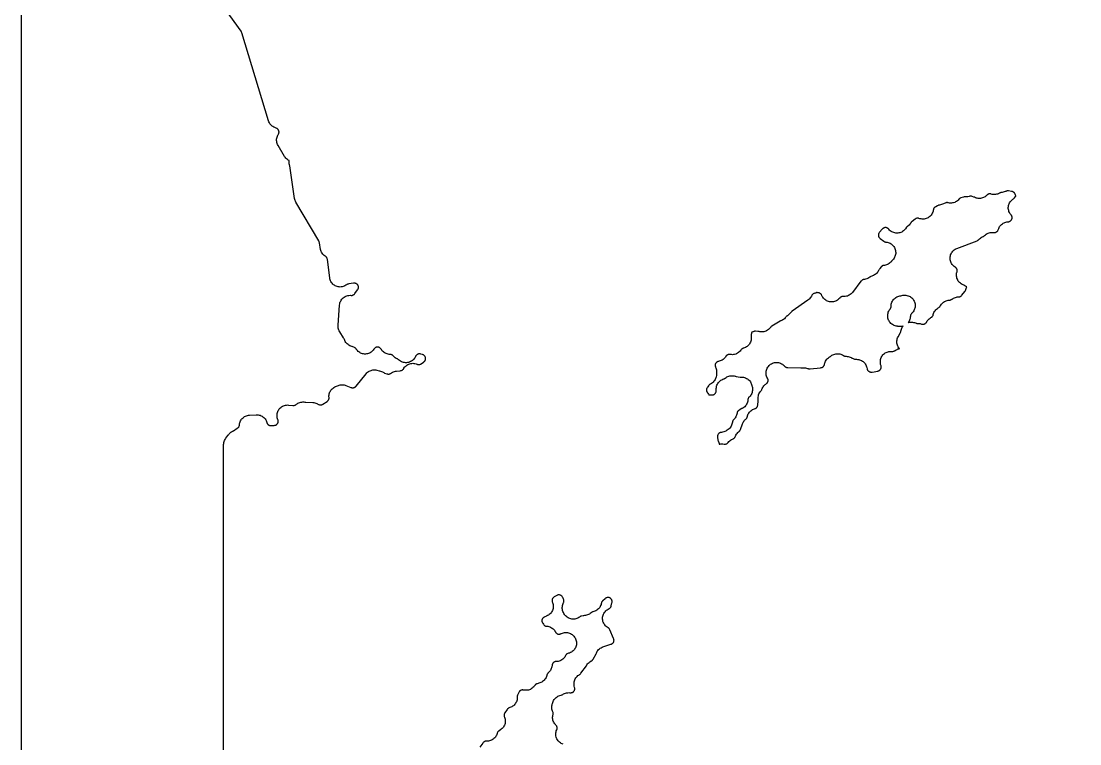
# Model space of a CAD drawing. Header units: metres. Extents: x 0 to 400, y 0 to 202.
# Drawn here: x -0.3 to 65.1, y 113.2 to 157.8 of the extents above; entities that cross this region are included whole.
import ezdxf

# ---------------------------------------------------------------- set-up
doc = ezdxf.new("R2010")
doc.units = ezdxf.units.M

msp = doc.modelspace()

# ---------------------------------------------------------------- linework, layer by layer
for points in [[(399.985, 202.4526), (0.015, 202.4526), (-0.026, 202.4506), (-0.047, 202.4476), (-0.069, 202.4416), (-0.097, 202.4316), (-0.119, 202.4216), (-0.14, 202.4086), (-0.158, 202.3956), (-0.177, 202.3776), (-0.195, 202.3586), (-0.208, 202.3406), (-0.221, 202.3196), (-0.231, 202.2976), (-0.241, 202.2696), (-0.247, 202.2476), (-0.25, 202.2266), (-0.252, 202.1856), (-0.252, 0.0146)], [(12.252, 109.4296), (12.252, 131.6846), (12.255, 131.7506), (12.266, 131.8166), (12.283, 131.8806), (12.306, 131.9436), (12.336, 132.0026), (12.371, 132.0586), (12.412, 132.1116), (12.415, 132.1136), (12.545, 132.2806), (12.563, 132.3066), (12.601, 132.3556), (12.644, 132.4016), (12.691, 132.4426), (12.742, 132.4786), (12.796, 132.5106), (12.819, 132.5206), (12.857, 132.5416), (13.095, 132.6896), (13.128, 132.7126), (13.149, 132.7306), (13.166, 132.7486), (13.181, 132.7676), (13.195, 132.7886), (13.207, 132.8126), (13.216, 132.8356), (13.222, 132.8576), (13.227, 132.8856), (13.229, 132.9156), (13.238, 132.9766), (13.252, 133.0366), (13.272, 133.0946), (13.297, 133.1516), (13.327, 133.2046), (13.363, 133.2556), (13.403, 133.3026), (13.447, 133.3456), (13.495, 133.3836), (13.547, 133.4176), (13.602, 133.4466), (13.659, 133.4696), (13.718, 133.4876), (13.778, 133.4996), (13.84, 133.5056), (14.262, 133.5286), (14.325, 133.5286), (14.389, 133.5226), (14.451, 133.5106), (14.512, 133.4926), (14.571, 133.4686), (14.627, 133.4396), (14.68, 133.4046), (14.729, 133.3646), (14.775, 133.3196), (14.815, 133.2706), (14.851, 133.2186), (14.881, 133.1626), (14.906, 133.1036), (14.925, 133.0426), (14.926, 133.0376), (14.935, 133.0116), (14.947, 132.9876), (14.958, 132.9676), (14.973, 132.9486), (14.99, 132.9296), (15.006, 132.9146), (15.027, 132.8986), (15.05, 132.8856), (15.07, 132.8756), (15.093, 132.8666), (15.118, 132.8606), (15.142, 132.8566), (15.164, 132.8556), (15.203, 132.8576), (15.381, 132.8726), (15.418, 132.8776), (15.439, 132.8826), (15.466, 132.8916), (15.486, 132.9016), (15.505, 132.9126), (15.528, 132.9286), (15.545, 132.9426), (15.561, 132.9606), (15.578, 132.9826), (15.59, 133.0006), (15.601, 133.0236), (15.61, 133.0466), (15.616, 133.0686), (15.62, 133.0946), (15.622, 133.1186), (15.622, 133.1416), (15.619, 133.1656), (15.614, 133.1876), (15.607, 133.2106), (15.602, 133.2226), (15.579, 133.2816), (15.562, 133.3436), (15.551, 133.4066), (15.547, 133.4706), (15.549, 133.5346), (15.557, 133.5986), (15.572, 133.6606), (15.592, 133.7216), (15.619, 133.7796), (15.651, 133.8346), (15.688, 133.8866), (15.731, 133.9346), (15.778, 133.9786), (15.829, 134.0176), (15.883, 134.0506), (15.941, 134.0786), (16.001, 134.1006), (16.063, 134.1166), (16.126, 134.1266), (16.19, 134.1306), (16.254, 134.1276), (16.524, 134.1036), (16.565, 134.1016), (16.589, 134.1026), (16.615, 134.1066), (16.638, 134.1126), (16.659, 134.1206), (16.685, 134.1336), (16.706, 134.1466), (16.733, 134.1666), (16.736, 134.1696), (16.75, 134.1796), (16.786, 134.2076), (16.84, 134.2396), (16.897, 134.2666), (16.956, 134.2886), (17.016, 134.3036), (17.078, 134.3136), (17.141, 134.3176), (17.203, 134.3156), (17.265, 134.3066), (17.274, 134.3056), (17.317, 134.3016), (17.76, 134.2826), (17.822, 134.2776), (17.883, 134.2656), (17.943, 134.2486), (18.002, 134.2256), (18.057, 134.1966), (18.073, 134.1866), (18.116, 134.1606), (18.136, 134.1516), (18.163, 134.1416), (18.184, 134.1366), (18.208, 134.1336), (18.232, 134.1326), (18.257, 134.1336), (18.284, 134.1376), (18.305, 134.1436), (18.328, 134.1516), (18.351, 134.1626), (18.384, 134.1826), (18.634, 134.3486), (18.665, 134.3716), (18.684, 134.3896), (18.702, 134.4086), (18.715, 134.4256), (18.728, 134.4466), (18.74, 134.4716), (18.748, 134.4926), (18.754, 134.5136), (18.758, 134.5386), (18.759, 134.5616), (18.758, 134.5966), (18.754, 134.6346), (18.754, 134.6966), (18.76, 134.7586), (18.772, 134.8196), (18.79, 134.8796), (18.813, 134.9366), (18.842, 134.9916), (18.876, 135.0436), (18.914, 135.0926), (18.957, 135.1366), (19.005, 135.1776), (19.056, 135.2126), (19.11, 135.2436), (19.166, 135.2686), (19.336, 135.3346), (19.393, 135.3536), (19.452, 135.3676), (19.511, 135.3756), (19.572, 135.3786), (19.632, 135.3756), (19.691, 135.3676), (19.75, 135.3536), (19.806, 135.3346), (20.115, 135.2136), (20.155, 135.2006), (20.177, 135.1956), (20.201, 135.1926), (20.225, 135.1916), (20.248, 135.1926), (20.275, 135.1976), (20.299, 135.2036), (20.323, 135.2126), (20.342, 135.2216), (20.363, 135.2346), (20.384, 135.2506), (20.402, 135.2666), (20.429, 135.2966), (21.052, 136.0636), (21.093, 136.1086), (21.138, 136.1506), (21.187, 136.1876), (21.239, 136.2206), (21.293, 136.2476), (21.351, 136.2696), (21.41, 136.2856), (21.47, 136.2966), (21.531, 136.3026), (21.592, 136.3016), (21.653, 136.2956), (21.713, 136.2826), (21.849, 136.2486), (21.878, 136.2426), (21.939, 136.2276), (21.998, 136.2066), (22.054, 136.1806), (22.108, 136.1486), (22.137, 136.1296), (22.156, 136.1186), (22.192, 136.1046), (22.331, 136.0556), (22.368, 136.0446), (22.391, 136.0406), (22.418, 136.0376), (22.444, 136.0386), (22.468, 136.0406), (22.493, 136.0466), (22.518, 136.0546), (22.539, 136.0636), (22.563, 136.0766), (22.6, 136.1026), (22.609, 136.1086), (22.625, 136.1206), (22.681, 136.1546), (22.74, 136.1816), (22.802, 136.2026), (22.865, 136.2176), (22.93, 136.2266), (23.158, 136.2456), (23.196, 136.2496), (23.217, 136.2546), (23.244, 136.2646), (23.267, 136.2746), (23.287, 136.2856), (23.306, 136.2986), (23.324, 136.3146), (23.34, 136.3316), (23.354, 136.3496), (23.379, 136.3886), (23.384, 136.3966), (23.387, 136.4026), (23.424, 136.4556), (23.467, 136.5056), (23.515, 136.5496), (23.567, 136.5896), (23.623, 136.6236), (23.682, 136.6526), (23.743, 136.6746), (23.806, 136.6906), (23.871, 136.7006), (23.936, 136.7036), (24.002, 136.6996), (24.066, 136.6896), (24.13, 136.6736), (24.191, 136.6506), (24.207, 136.6436), (24.232, 136.6356), (24.258, 136.6296), (24.281, 136.6266), (24.3, 136.6266), (24.328, 136.6286), (24.354, 136.6326), (24.375, 136.6386), (24.398, 136.6466), (24.419, 136.6576), (24.454, 136.6796), (24.602, 136.7816), (24.634, 136.8056), (24.65, 136.8206), (24.666, 136.8396), (24.68, 136.8586), (24.693, 136.8816), (24.703, 136.9026), (24.711, 136.9276), (24.718, 136.9526), (24.721, 136.9736), (24.721, 136.9976), (24.72, 137.0226), (24.716, 137.0456), (24.71, 137.0706), (24.701, 137.0956), (24.69, 137.1176), (24.678, 137.1376), (24.664, 137.1566), (24.647, 137.1746), (24.629, 137.1916), (24.609, 137.2056), (24.588, 137.2186), (24.566, 137.2286), (24.53, 137.2416), (24.426, 137.2726), (24.386, 137.2826), (24.36, 137.2866), (24.334, 137.2876), (24.31, 137.2866), (24.288, 137.2826), (24.261, 137.2756), (24.237, 137.2666), (24.216, 137.2556), (24.192, 137.2406), (24.172, 137.2246), (24.155, 137.2086), (24.139, 137.1896), (24.124, 137.1676), (24.109, 137.1406), (24.104, 137.1286), (24.075, 137.0706), (24.041, 137.0156), (24.001, 136.9646), (23.956, 136.9176), (23.907, 136.8756), (23.853, 136.8386), (23.797, 136.8066), (23.737, 136.7806), (23.675, 136.7606), (23.612, 136.7476), (23.547, 136.7406), (23.482, 136.7406), (23.418, 136.7466), (23.354, 136.7586), (23.292, 136.7776), (23.232, 136.8026), (23.175, 136.8326), (23.121, 136.8696), (23.071, 136.9106), (23.058, 136.9236), (23.027, 136.9486), (23.01, 136.9606), (22.991, 136.9706), (22.968, 136.9806), (22.909, 137.0086), (22.853, 137.0426), (22.801, 137.0826), (22.753, 137.1266), (22.721, 137.1636), (22.701, 137.1836), (22.679, 137.2026), (22.658, 137.2166), (22.641, 137.2266), (22.616, 137.2366), (22.59, 137.2446), (22.565, 137.2496), (22.542, 137.2526), (22.537, 137.2526), (22.472, 137.2556), (22.407, 137.2656), (22.344, 137.2816), (22.283, 137.3046), (22.224, 137.3326), (22.169, 137.3676), (22.117, 137.4066), (22.07, 137.4516), (22.027, 137.5006), (21.989, 137.5536), (21.973, 137.5816), (21.958, 137.6046), (21.939, 137.6276), (21.925, 137.6426), (21.906, 137.6576), (21.882, 137.6736), (21.865, 137.6826), (21.842, 137.6916), (21.816, 137.6996), (21.791, 137.7046), (21.764, 137.7076), (21.742, 137.7076), (21.719, 137.7056), (21.694, 137.7006), (21.667, 137.6916), (21.644, 137.6826), (21.626, 137.6726), (21.605, 137.6586), (21.584, 137.6416), (21.568, 137.6246), (21.553, 137.6056), (21.53, 137.5716), (21.494, 137.5206), (21.453, 137.4736), (21.407, 137.4316), (21.358, 137.3936), (21.306, 137.3606), (21.25, 137.3326), (21.192, 137.3096), (21.132, 137.2936), (21.071, 137.2816), (21.009, 137.2766), (20.947, 137.2776), (20.885, 137.2846), (20.825, 137.2976), (20.765, 137.3156), (20.708, 137.3396), (20.653, 137.3696), (20.601, 137.4036), (20.553, 137.4426), (20.509, 137.4866), (20.469, 137.5346), (20.435, 137.5856), (20.428, 137.5956), (20.412, 137.6186), (20.397, 137.6346), (20.377, 137.6526), (20.361, 137.6656), (20.339, 137.6786), (20.299, 137.6966), (20.228, 137.7266), (20.191, 137.7396), (20.165, 137.7456), (20.103, 137.7646), (20.043, 137.7896), (19.987, 137.8206), (19.933, 137.8566), (19.883, 137.8976), (19.838, 137.9436), (19.798, 137.9936), (19.762, 138.0476), (19.733, 138.1056), (19.709, 138.1656), (19.691, 138.2166), (19.68, 138.2416), (19.66, 138.2766), (19.418, 138.6546), (19.388, 138.7056), (19.364, 138.7596), (19.344, 138.8166), (19.329, 138.8736), (19.32, 138.9326), (19.316, 138.9926), (19.318, 139.0526), (19.412, 140.3036), (19.42, 140.3676), (19.434, 140.4296), (19.455, 140.4916), (19.481, 140.5496), (19.513, 140.6056), (19.551, 140.6586), (19.594, 140.7066), (19.641, 140.7506), (19.692, 140.7896), (19.747, 140.8236), (19.806, 140.8516), (19.866, 140.8736), (19.929, 140.8896), (19.992, 140.8996), (20.057, 140.9026), (20.121, 140.8996), (20.141, 140.8976), (20.162, 140.8976), (20.185, 140.9006), (20.211, 140.9056), (20.235, 140.9136), (20.258, 140.9226), (20.28, 140.9346), (20.301, 140.9496), (20.321, 140.9666), (20.337, 140.9826), (20.361, 141.0126), (20.521, 141.2366), (20.543, 141.2696), (20.555, 141.2936), (20.564, 141.3146), (20.57, 141.3356), (20.575, 141.3616), (20.577, 141.3886), (20.577, 141.4116), (20.575, 141.4346), (20.57, 141.4566), (20.563, 141.4806), (20.553, 141.5046), (20.542, 141.5246), (20.528, 141.5456), (20.512, 141.5656), (20.497, 141.5806), (20.479, 141.5956), (20.456, 141.6106), (20.436, 141.6226), (20.413, 141.6326), (20.389, 141.6396), (20.367, 141.6446), (20.341, 141.6476), (20.318, 141.6476), (20.279, 141.6446), (19.982, 141.6066), (19.941, 141.5996), (19.916, 141.5926), (19.893, 141.5836), (19.869, 141.5716), (19.85, 141.5596), (19.847, 141.5566), (19.796, 141.5196), (19.742, 141.4886), (19.686, 141.4626), (19.627, 141.4416), (19.566, 141.4266), (19.504, 141.4176), (19.442, 141.4146), (19.38, 141.4176), (19.318, 141.4266), (19.257, 141.4416), (19.198, 141.4626), (19.142, 141.4886), (19.088, 141.5196), (19.037, 141.5566), (18.99, 141.5976), (18.948, 141.6436), (18.91, 141.6936), (18.877, 141.7456), (18.849, 141.8016), (18.826, 141.8606), (18.81, 141.9206), (18.799, 141.9816), (18.658, 143.1076), (18.651, 143.1456), (18.644, 143.1716), (18.636, 143.1936), (18.626, 143.2126), (18.609, 143.2386), (18.596, 143.2556), (18.581, 143.2716), (18.56, 143.2906), (18.524, 143.3156), (18.515, 143.3216), (18.514, 143.3216), (18.463, 143.3596), (18.416, 143.4036), (18.373, 143.4516), (18.336, 143.5026), (18.304, 143.5586), (18.277, 143.6166), (18.256, 143.6776), (18.242, 143.7396), (18.166, 144.1496), (18.158, 144.1856), (18.151, 144.2066), (18.143, 144.2256), (18.125, 144.2596), (16.715, 146.6536), (16.686, 146.7086), (16.662, 146.7666), (16.644, 146.8256), (16.632, 146.8866), (16.331, 148.8966), (16.323, 148.9386), (16.316, 148.9616), (16.301, 149.0246), (16.292, 149.0876), (16.29, 149.1526), (16.294, 149.2166), (16.295, 149.2236), (16.241, 149.2526), (16.188, 149.2886), (16.138, 149.3296), (16.092, 149.3746), (16.052, 149.4256), (16.016, 149.4786), (15.613, 150.1606), (15.583, 150.2186), (15.558, 150.2786), (15.54, 150.3416), (15.529, 150.4056), (15.523, 150.4706), (15.525, 150.5356), (15.532, 150.6006), (15.547, 150.6646), (15.567, 150.7256), (15.594, 150.7856), (15.626, 150.8416), (15.632, 150.8506), (15.647, 150.8796), (15.656, 150.8996), (15.662, 150.9176), (15.667, 150.9466), (15.67, 150.9696), (15.67, 150.9926), (15.668, 151.0186), (15.664, 151.0396), (15.657, 151.0626), (15.647, 151.0876), (15.636, 151.1106), (15.625, 151.1286), (15.609, 151.1476), (15.591, 151.1666), (15.574, 151.1816), (15.555, 151.1956), (15.534, 151.2076), (15.498, 151.2236), (15.409, 151.2586), (15.35, 151.2856), (15.294, 151.3176), (15.242, 151.3556), (15.193, 151.3986), (15.149, 151.4466), (15.111, 151.4986), (15.077, 151.5536), (15.049, 151.6116), (15.027, 151.6726), (13.374, 157.1016), (13.359, 157.1436), (13.346, 157.1706), (13.323, 157.2076), (12.371, 158.5566)], [(33.221, 113.1856), (33.16, 113.2076), (33.102, 113.2356), (33.047, 113.2686), (32.995, 113.3076), (32.948, 113.3516), (32.905, 113.3996), (32.867, 113.4516), (32.835, 113.5076), (32.808, 113.5666), (32.787, 113.6276), (32.772, 113.6906), (32.764, 113.7536), (32.762, 113.8186), (32.767, 113.8826), (32.777, 113.9466), (32.795, 114.0086), (32.818, 114.0686), (32.83, 114.0956), (32.839, 114.1216), (32.844, 114.1426), (32.846, 114.1646), (32.847, 114.1926), (32.846, 114.2156), (32.843, 114.2366), (32.836, 114.2616), (32.827, 114.2866), (32.817, 114.3076), (32.805, 114.3276), (32.79, 114.3476), (32.773, 114.3656), (32.738, 114.4006), (32.698, 114.4486), (32.663, 114.4996), (32.633, 114.5536), (32.609, 114.6096), (32.589, 114.6686), (32.576, 114.7286), (32.568, 114.7896), (32.566, 114.8516), (32.57, 114.9136), (32.58, 114.9746), (32.592, 115.0206), (32.595, 115.0336), (32.597, 115.0456), (32.599, 115.0706), (32.6, 115.0996), (32.597, 115.1236), (32.593, 115.1476), (32.585, 115.1726), (32.564, 115.2256), (32.542, 115.2866), (32.527, 115.3506), (32.518, 115.4156), (32.516, 115.4816), (32.521, 115.5466), (32.532, 115.6116), (32.545, 115.6596), (32.555, 115.7046), (32.571, 115.7656), (32.594, 115.8246), (32.622, 115.8816), (32.656, 115.9346), (32.695, 115.9846), (32.738, 116.0306), (32.786, 116.0726), (32.837, 116.1096), (32.892, 116.1406), (32.95, 116.1666), (33.01, 116.1866), (33.103, 116.2136), (33.141, 116.2266), (33.16, 116.2356), (33.187, 116.2506), (33.187, 116.2516), (33.244, 116.2866), (33.304, 116.3166), (33.366, 116.3396), (33.431, 116.3556), (33.496, 116.3656), (33.563, 116.3686), (33.629, 116.3646), (33.666, 116.3606), (33.689, 116.3606), (33.714, 116.3626), (33.742, 116.3676), (33.763, 116.3736), (33.787, 116.3826), (33.807, 116.3926), (33.828, 116.4066), (33.848, 116.4216), (33.866, 116.4396), (33.882, 116.4586), (33.895, 116.4766), (33.908, 116.4996), (33.918, 116.5226), (33.925, 116.5446), (33.931, 116.5706), (33.934, 116.5946), (33.934, 116.6166), (33.932, 116.6416), (33.925, 116.6826), (33.905, 116.7726), (33.894, 116.8366), (33.889, 116.9026), (33.891, 116.9676), (33.9, 117.0326), (33.915, 117.0956), (33.936, 117.1576), (33.963, 117.2176), (33.997, 117.2736), (34.036, 117.3256), (34.08, 117.3746), (34.128, 117.4186), (34.181, 117.4566), (34.235, 117.4896), (34.237, 117.4906), (34.252, 117.5006), (34.272, 117.5166), (34.291, 117.5366), (34.317, 117.5686), (34.654, 118.0326), (34.682, 118.0746), (34.689, 118.0866), (34.726, 118.1386), (34.767, 118.1866), (34.813, 118.2306), (34.862, 118.2696), (34.916, 118.3036), (34.952, 118.3226), (34.984, 118.3406), (35.003, 118.3536), (35.02, 118.3686), (35.036, 118.3866), (35.052, 118.4066), (35.073, 118.4416), (35.25, 118.7636), (35.269, 118.8006), (35.27, 118.8036), (35.295, 118.8626), (35.327, 118.9196), (35.363, 118.9726), (35.405, 119.0216), (35.452, 119.0666), (35.503, 119.1066), (35.558, 119.1416), (35.616, 119.1706), (35.676, 119.1936), (36.17, 119.3546), (36.206, 119.3676), (36.228, 119.3786), (36.25, 119.3926), (36.267, 119.4056), (36.286, 119.4236), (36.303, 119.4426), (36.317, 119.4626), (36.331, 119.4866), (36.341, 119.5086), (36.348, 119.5296), (36.353, 119.5526), (36.356, 119.5776), (36.357, 119.6026), (36.356, 119.6276), (36.352, 119.6526), (36.345, 119.6756), (36.331, 119.7146), (36.101, 120.2446), (36.082, 120.2826), (36.067, 120.3066), (36.052, 120.3256), (36.034, 120.3446), (36.015, 120.3606), (35.991, 120.3776), (35.979, 120.3836), (35.926, 120.4176), (35.876, 120.4566), (35.83, 120.4996), (35.789, 120.5476), (35.753, 120.5986), (35.721, 120.6536), (35.696, 120.7116), (35.676, 120.7706), (35.661, 120.8326), (35.653, 120.8946), (35.651, 120.9576), (35.655, 121.0206), (35.665, 121.0836), (35.681, 121.1436), (35.704, 121.2036), (35.731, 121.2596), (35.764, 121.3136), (35.802, 121.3636), (35.845, 121.4096), (35.892, 121.4516), (35.943, 121.4886), (35.997, 121.5216), (36.041, 121.5416), (36.066, 121.5546), (36.087, 121.5696), (36.107, 121.5856), (36.122, 121.6016), (36.14, 121.6226), (36.154, 121.6446), (36.165, 121.6666), (36.174, 121.6906), (36.186, 121.7296), (36.23, 121.9176), (36.237, 121.9616), (36.239, 121.9866), (36.239, 122.0086), (36.236, 122.0326), (36.23, 122.0596), (36.222, 122.0846), (36.214, 122.1036), (36.203, 122.1236), (36.188, 122.1456), (36.171, 122.1656), (36.155, 122.1816), (36.133, 122.1986), (36.116, 122.2096), (36.093, 122.2216), (36.067, 122.2326), (36.045, 122.2386), (36.025, 122.2426), (36, 122.2446), (35.971, 122.2436), (35.946, 122.2416), (35.926, 122.2376), (35.901, 122.2296), (35.876, 122.2186), (35.857, 122.2086), (35.837, 122.1946), (35.806, 122.1686), (35.662, 122.0356), (35.633, 122.0066), (35.618, 121.9876), (35.605, 121.9676), (35.593, 121.9456), (35.584, 121.9236), (35.576, 121.8976), (35.57, 121.8666), (35.554, 121.8046), (35.533, 121.7446), (35.505, 121.6876), (35.472, 121.6336), (35.434, 121.5826), (35.391, 121.5356), (35.344, 121.4926), (35.293, 121.4556), (35.238, 121.4226), (35.18, 121.3956), (35.12, 121.3746), (35.059, 121.3596), (35.054, 121.3586), (35.028, 121.3506), (35.008, 121.3426), (34.986, 121.3316), (34.963, 121.3166), (34.943, 121.3006), (34.942, 121.2996), (34.894, 121.2576), (34.841, 121.2206), (34.785, 121.1886), (34.726, 121.1636), (34.665, 121.1436), (34.602, 121.1296), (34.538, 121.1216), (34.482, 121.1186), (34.444, 121.1116), (34.346, 121.0906), (34.306, 121.0796), (34.285, 121.0716), (34.268, 121.0636), (34.249, 121.0516), (34.23, 121.0376), (34.178, 121.0016), (34.123, 120.9716), (34.065, 120.9466), (34.006, 120.9266), (33.944, 120.9136), (33.882, 120.9066), (33.819, 120.9046), (33.757, 120.9096), (33.695, 120.9206), (33.634, 120.9376), (33.576, 120.9596), (33.52, 120.9876), (33.466, 121.0206), (33.417, 121.0596), (33.371, 121.1026), (33.33, 121.1496), (33.293, 121.2006), (33.261, 121.2546), (33.235, 121.3116), (33.231, 121.3196), (33.206, 121.3786), (33.186, 121.4396), (33.172, 121.5016), (33.165, 121.5656), (33.163, 121.6296), (33.168, 121.6926), (33.18, 121.7556), (33.197, 121.8176), (33.221, 121.8776), (33.243, 121.9266), (33.252, 121.9506), (33.257, 121.9716), (33.26, 121.9956), (33.261, 122.0216), (33.26, 122.0446), (33.257, 122.0656), (33.251, 122.0906), (33.237, 122.1296), (33.194, 122.2346), (33.177, 122.2706), (33.163, 122.2956), (33.148, 122.3156), (33.134, 122.3306), (33.113, 122.3496), (33.094, 122.3636), (33.074, 122.3756), (33.047, 122.3886), (33.024, 122.3966), (33.001, 122.4016), (32.977, 122.4046), (32.952, 122.4056), (32.928, 122.4046), (32.9, 122.3996), (32.875, 122.3926), (32.856, 122.3856), (32.819, 122.3666), (32.669, 122.2816), (32.635, 122.2606), (32.615, 122.2446), (32.597, 122.2276), (32.582, 122.2106), (32.568, 122.1906), (32.556, 122.1686), (32.544, 122.1426), (32.537, 122.1196), (32.532, 122.0986), (32.529, 122.0726), (32.529, 122.0496), (32.531, 122.0266), (32.536, 121.9976), (32.543, 121.9736), (32.558, 121.9366), (32.578, 121.8766), (32.593, 121.8146), (32.602, 121.7516), (32.604, 121.6886), (32.6, 121.6246), (32.59, 121.5616), (32.574, 121.5006), (32.552, 121.4406), (32.524, 121.3836), (32.491, 121.3296), (32.453, 121.2796), (32.409, 121.2326), (32.362, 121.1906), (32.311, 121.1536), (32.256, 121.1216), (32.198, 121.0946), (32.076, 121.0456), (32.039, 121.0286), (32.017, 121.0156), (31.997, 121.0006), (31.98, 120.9846), (31.964, 120.9666), (31.947, 120.9446), (31.934, 120.9246), (31.925, 120.9046), (31.916, 120.8796), (31.91, 120.8546), (31.906, 120.8306), (31.905, 120.8046), (31.906, 120.7816), (31.91, 120.7556), (31.915, 120.7336), (31.923, 120.7126), (31.935, 120.6876), (31.956, 120.6516), (31.995, 120.5936), (32.017, 120.5626), (32.031, 120.5476), (32.049, 120.5306), (32.073, 120.5126), (32.094, 120.4996), (32.111, 120.4916), (32.133, 120.4826), (32.16, 120.4756), (32.185, 120.4716), (32.207, 120.4696), (32.268, 120.4626), (32.327, 120.4496), (32.386, 120.4316), (32.442, 120.4076), (32.495, 120.3786), (32.546, 120.3446), (32.593, 120.3066), (32.637, 120.2636), (32.676, 120.2166), (32.711, 120.1666), (32.741, 120.1136), (32.743, 120.1096), (32.756, 120.0876), (32.77, 120.0686), (32.787, 120.0506), (32.805, 120.0346), (32.826, 120.0186), (32.85, 120.0046), (32.87, 119.9956), (32.895, 119.9866), (32.919, 119.9816), (32.944, 119.9786), (32.97, 119.9776), (32.995, 119.9796), (33.018, 119.9836), (33.039, 119.9896), (33.059, 119.9946), (33.075, 120.0026), (33.094, 120.0116), (33.107, 120.0176), (33.167, 120.0426), (33.229, 120.0616), (33.292, 120.0736), (33.357, 120.0796), (33.421, 120.0796), (33.485, 120.0726), (33.549, 120.0596), (33.61, 120.0406), (33.67, 120.0156), (33.726, 119.9836), (33.779, 119.9476), (33.829, 119.9056), (33.874, 119.8596), (33.881, 119.8516), (33.92, 119.8016), (33.954, 119.7496), (33.983, 119.6936), (34.006, 119.6346), (34.023, 119.5746), (34.035, 119.5126), (34.041, 119.4496), (34.04, 119.3866), (34.033, 119.3246), (34.02, 119.2626), (34.002, 119.2026), (33.977, 119.1446), (33.947, 119.0886), (33.912, 119.0366), (33.872, 118.9886), (33.828, 118.9436), (33.779, 118.9036), (33.727, 118.8686), (33.671, 118.8396), (33.613, 118.8146), (33.553, 118.7966), (33.504, 118.7846), (33.473, 118.7686), (33.45, 118.7546), (33.429, 118.7386), (33.41, 118.7216), (33.396, 118.7046), (33.381, 118.6846), (33.367, 118.6606), (33.348, 118.6206), (33.315, 118.5676), (33.276, 118.5176), (33.234, 118.4726), (33.187, 118.4306), (33.136, 118.3936), (33.082, 118.3616), (33.025, 118.3356), (32.966, 118.3146), (32.906, 118.2996), (32.844, 118.2906), (32.781, 118.2876), (32.78, 118.2876), (32.754, 118.2856), (32.731, 118.2816), (32.703, 118.2736), (32.683, 118.2656), (32.664, 118.2556), (32.64, 118.2406), (32.624, 118.2276), (32.605, 118.2096), (32.588, 118.1906), (32.576, 118.1736), (32.563, 118.1506), (32.552, 118.1266), (32.546, 118.1076), (32.537, 118.0676), (32.518, 117.9666), (32.504, 117.9066), (32.485, 117.8496), (32.46, 117.7936), (32.43, 117.7406), (32.396, 117.6906), (32.356, 117.6446), (32.313, 117.6016), (32.279, 117.5716), (32.263, 117.5546), (32.248, 117.5336), (32.235, 117.5116), (32.225, 117.4906), (32.216, 117.4666), (32.208, 117.4336), (32.189, 117.3696), (32.163, 117.3086), (32.132, 117.2506), (32.094, 117.1956), (32.051, 117.1446), (32.003, 117.0986), (31.95, 117.0576), (31.894, 117.0226), (31.834, 116.9926), (31.772, 116.9696), (31.617, 116.9216), (31.581, 116.9086), (31.561, 116.8986), (31.539, 116.8856), (31.519, 116.8696), (31.501, 116.8536), (31.485, 116.8356), (31.472, 116.8196), (31.466, 116.8106), (31.437, 116.7676), (31.397, 116.7196), (31.352, 116.6756), (31.304, 116.6366), (31.251, 116.6016), (31.196, 116.5716), (31.138, 116.5476), (31.079, 116.5296), (31.017, 116.5166), (30.955, 116.5106), (30.892, 116.5106), (30.83, 116.5156), (30.768, 116.5276), (30.754, 116.5306), (30.73, 116.5336), (30.705, 116.5346), (30.681, 116.5336), (30.658, 116.5296), (30.633, 116.5226), (30.609, 116.5136), (30.586, 116.5016), (30.565, 116.4886), (30.546, 116.4736), (30.527, 116.4556), (30.511, 116.4366), (30.497, 116.4166), (30.477, 116.3806), (30.412, 116.2486), (30.396, 116.2116), (30.388, 116.1886), (30.383, 116.1646), (30.38, 116.1406), (30.38, 116.1166), (30.38, 116.1146), (30.382, 116.0516), (30.378, 115.9896), (30.368, 115.9276), (30.353, 115.8676), (30.331, 115.8086), (30.304, 115.7526), (30.272, 115.6986), (30.234, 115.6486), (30.192, 115.6026), (30.146, 115.5606), (30.096, 115.5236), (30.043, 115.4906), (29.986, 115.4636), (29.928, 115.4426), (29.892, 115.4306), (29.869, 115.4216), (29.847, 115.4086), (29.825, 115.3936), (29.804, 115.3756), (29.787, 115.3576), (29.762, 115.3266), (29.622, 115.1276), (29.601, 115.0936), (29.59, 115.0716), (29.581, 115.0476), (29.574, 115.0206), (29.57, 114.9956), (29.569, 114.9736), (29.57, 114.9476), (29.574, 114.9196), (29.58, 114.8956), (29.594, 114.8566), (29.599, 114.8456), (29.599, 114.8436), (29.619, 114.7846), (29.633, 114.7226), (29.64, 114.6596), (29.642, 114.5966), (29.637, 114.5336), (29.626, 114.4706), (29.609, 114.4096), (29.586, 114.3506), (29.558, 114.2936), (29.524, 114.2406), (29.484, 114.1906), (29.441, 114.1446), (29.393, 114.1026), (29.341, 114.0666), (29.265, 114.0186), (29.235, 113.9966), (29.215, 113.9786), (29.198, 113.9616), (29.184, 113.9426), (29.169, 113.9186), (29.158, 113.8976), (29.149, 113.8736), (29.141, 113.8466), (29.122, 113.7866), (29.096, 113.7286), (29.065, 113.6746), (29.029, 113.6226), (28.988, 113.5746), (28.943, 113.5316), (28.894, 113.4926), (28.841, 113.4586), (28.785, 113.4296), (28.727, 113.4066), (28.666, 113.3886), (28.604, 113.3776), (28.542, 113.3716), (28.507, 113.3726), (28.494, 113.3726), (28.479, 113.3726), (28.451, 113.3716), (28.428, 113.3696), (28.406, 113.3646), (28.379, 113.3556), (28.355, 113.3456), (28.336, 113.3346), (28.314, 113.3196), (28.297, 113.3046), (28.281, 113.2886), (28.255, 113.2536), (28.07, 112.9906)]]:
    msp.add_lwpolyline(points)
msp.add_lwpolyline([(44.822, 138.4736), (44.819, 138.4466), (44.819, 138.4246), (44.821, 138.4016), (44.825, 138.3776), (44.833, 138.3136), (44.835, 138.2496), (44.83, 138.1856), (44.819, 138.1226), (44.802, 138.0606), (44.779, 138.0006), (44.75, 137.9436), (44.715, 137.8896), (44.676, 137.8396), (44.631, 137.7926), (44.583, 137.7516), (44.53, 137.7146), (44.474, 137.6836), (44.415, 137.6576), (44.354, 137.6386), (44.326, 137.6306), (44.305, 137.6236), (44.286, 137.6136), (44.265, 137.5996), (44.244, 137.5836), (44.228, 137.5696), (44.212, 137.5506), (44.18, 137.5056), (44.139, 137.4546), (44.093, 137.4076), (44.043, 137.3656), (43.988, 137.3296), (43.931, 137.2986), (43.87, 137.2736), (43.807, 137.2546), (43.743, 137.2426), (43.678, 137.2366), (43.612, 137.2376), (43.547, 137.2456), (43.512, 137.2516), (43.491, 137.2526), (43.467, 137.2516), (43.44, 137.2486), (43.416, 137.2436), (43.393, 137.2356), (43.371, 137.2256), (43.35, 137.2146), (43.33, 137.2006), (43.312, 137.1846), (43.297, 137.1696), (43.271, 137.1356), (43.232, 137.0826), (43.19, 137.0306), (43.143, 136.9836), (43.092, 136.9406), (43.036, 136.9046), (42.977, 136.8736), (42.914, 136.8486), (42.85, 136.8306), (42.811, 136.8216), (42.774, 136.8116), (42.751, 136.8026), (42.731, 136.7926), (42.713, 136.7806), (42.69, 136.7636), (42.672, 136.7466), (42.658, 136.7296), (42.643, 136.7086), (42.631, 136.6876), (42.621, 136.6656), (42.614, 136.6446), (42.608, 136.6196), (42.604, 136.5916), (42.604, 136.5716), (42.605, 136.5476), (42.61, 136.5206), (42.616, 136.4966), (42.623, 136.4776), (42.625, 136.4746), (42.65, 136.4176), (42.669, 136.3586), (42.683, 136.2986), (42.691, 136.2376), (42.693, 136.1756), (42.689, 136.1136), (42.683, 136.0586), (42.683, 136.0076), (42.68, 135.9426), (42.67, 135.8786), (42.654, 135.8166), (42.632, 135.7556), (42.604, 135.6966), (42.57, 135.6416), (42.531, 135.5906), (42.486, 135.5426), (42.438, 135.4996), (42.385, 135.4626), (42.329, 135.4306), (42.301, 135.4156), (42.28, 135.4026), (42.261, 135.3876), (42.242, 135.3696), (42.215, 135.3386), (42.129, 135.2286), (42.105, 135.1946), (42.093, 135.1726), (42.082, 135.1496), (42.075, 135.1266), (42.069, 135.1016), (42.066, 135.0756), (42.066, 135.0526), (42.067, 135.0296), (42.072, 135.0036), (42.079, 134.9806), (42.088, 134.9566), (42.1, 134.9326), (42.115, 134.9096), (42.118, 134.9066), (42.154, 134.8546), (42.185, 134.7986), (42.206, 134.7526), (42.228, 134.7556), (42.29, 134.7576), (42.353, 134.7536), (42.397, 134.7496), (42.426, 134.7486), (42.448, 134.7506), (42.473, 134.7556), (42.498, 134.7626), (42.519, 134.7716), (42.54, 134.7816), (42.559, 134.7946), (42.58, 134.8116), (42.598, 134.8296), (42.615, 134.8496), (42.63, 134.8706), (42.641, 134.8916), (42.649, 134.9106), (42.657, 134.9356), (42.662, 134.9636), (42.667, 135.0036), (42.675, 135.1526), (42.682, 135.2176), (42.695, 135.2826), (42.715, 135.3456), (42.742, 135.4056), (42.774, 135.4636), (42.812, 135.5176), (42.855, 135.5676), (42.904, 135.6126), (42.956, 135.6526), (43.012, 135.6866), (43.072, 135.7156), (43.134, 135.7376), (43.14, 135.7396), (43.165, 135.7496), (43.185, 135.7606), (43.203, 135.7716), (43.227, 135.7916), (43.279, 135.8306), (43.334, 135.8636), (43.392, 135.8906), (43.452, 135.9116), (43.514, 135.9276), (43.578, 135.9366), (43.642, 135.9396), (43.706, 135.9366), (43.77, 135.9266), (43.832, 135.9106), (43.86, 135.9016), (43.899, 135.8936), (44.153, 135.8536), (44.192, 135.8496), (44.237, 135.8496), (44.3, 135.8466), (44.363, 135.8376), (44.425, 135.8216), (44.485, 135.8006), (44.542, 135.7736), (44.597, 135.7406), (44.648, 135.7026), (44.695, 135.6596), (44.738, 135.6126), (44.776, 135.5616), (44.808, 135.5076), (44.835, 135.4506), (44.857, 135.3906), (44.872, 135.3286), (44.875, 135.3186), (44.888, 135.2716), (44.902, 135.2096), (44.91, 135.1476), (44.912, 135.0846), (44.908, 135.0216), (44.898, 134.9596), (44.881, 134.8986), (44.859, 134.8396), (44.832, 134.7836), (44.799, 134.7296), (44.761, 134.6796), (44.718, 134.6336), (44.687, 134.6026), (44.672, 134.5846), (44.657, 134.5616), (44.644, 134.5366), (44.635, 134.5156), (44.629, 134.4946), (44.624, 134.4676), (44.62, 134.4326), (44.611, 134.3676), (44.595, 134.3036), (44.573, 134.2416), (44.545, 134.1816), (44.51, 134.1256), (44.471, 134.0736), (44.426, 134.0246), (44.376, 133.9816), (44.322, 133.9436), (44.265, 133.9106), (44.258, 133.9076), (44.096, 133.8166), (44.06, 133.7946), (44.04, 133.7786), (44.021, 133.7606), (44.005, 133.7416), (43.992, 133.7236), (43.979, 133.6996), (43.97, 133.6786), (43.962, 133.6546), (43.955, 133.6226), (43.947, 133.5726), (43.931, 133.5116), (43.909, 133.4516), (43.882, 133.3946), (43.849, 133.3396), (43.81, 133.2896), (43.767, 133.2426), (43.735, 133.2106), (43.72, 133.1926), (43.705, 133.1716), (43.694, 133.1516), (43.685, 133.1306), (43.678, 133.1056), (43.672, 133.0836), (43.671, 133.0666), (43.659, 133.0016), (43.641, 132.9366), (43.617, 132.8746), (43.586, 132.8156), (43.55, 132.7596), (43.508, 132.7076), (43.461, 132.6606), (43.409, 132.6186), (43.353, 132.5826), (43.323, 132.5656), (43.309, 132.5556), (43.253, 132.5196), (43.193, 132.4896), (43.13, 132.4656), (43.065, 132.4486), (42.998, 132.4386), (42.966, 132.4356), (42.942, 132.4306), (42.917, 132.4236), (42.893, 132.4146), (42.875, 132.4046), (42.852, 132.3896), (42.833, 132.3746), (42.818, 132.3596), (42.801, 132.3396), (42.788, 132.3206), (42.774, 132.2966), (42.765, 132.2756), (42.758, 132.2536), (42.752, 132.2276), (42.749, 132.2036), (42.749, 132.1846), (42.752, 132.1436), (42.774, 131.9636), (42.78, 131.9246), (42.786, 131.9036), (42.794, 131.8806), (42.8, 131.8706), (42.825, 131.8116), (42.845, 131.7506), (42.855, 131.7046), (42.888, 131.7126), (42.951, 131.7226), (43.016, 131.7256), (43.08, 131.7226), (43.166, 131.7146), (43.205, 131.7126), (43.229, 131.7136), (43.251, 131.7166), (43.277, 131.7236), (43.299, 131.7306), (43.32, 131.7406), (43.341, 131.7536), (43.362, 131.7686), (43.381, 131.7846), (43.396, 131.8016), (43.41, 131.8196), (43.453, 131.8696), (43.502, 131.9166), (43.555, 131.9566), (43.612, 131.9926), (43.672, 132.0216), (43.715, 132.0396), (43.737, 132.0516), (43.761, 132.0676), (43.78, 132.0826), (43.795, 132.0986), (43.812, 132.1196), (43.825, 132.1386), (43.837, 132.1626), (43.859, 132.2146), (43.886, 132.2716), (43.919, 132.3266), (43.957, 132.3776), (43.999, 132.4246), (44.046, 132.4666), (44.053, 132.4716), (44.055, 132.4726), (44.097, 132.5066), (44.115, 132.5256), (44.131, 132.5456), (44.144, 132.5646), (44.154, 132.5846), (44.17, 132.6246), (44.285, 132.9606), (44.307, 133.0156), (44.333, 133.0686), (44.364, 133.1186), (44.4, 133.1656), (44.44, 133.2086), (44.441, 133.2096), (44.471, 133.2376), (44.517, 133.2786), (44.536, 133.2986), (44.552, 133.3186), (44.564, 133.3386), (44.575, 133.3606), (44.584, 133.3856), (44.598, 133.4346), (44.599, 133.4396), (44.604, 133.4606), (44.625, 133.5196), (44.652, 133.5766), (44.684, 133.6306), (44.721, 133.6816), (44.762, 133.7286), (44.809, 133.7706), (44.859, 133.8086), (44.912, 133.8416), (44.968, 133.8696), (45.027, 133.8916), (45.072, 133.9056), (45.094, 133.9156), (45.117, 133.9286), (45.135, 133.9416), (45.153, 133.9576), (45.173, 133.9776), (45.187, 133.9956), (45.199, 134.0146), (45.211, 134.0386), (45.221, 134.0626), (45.227, 134.0856), (45.234, 134.1246), (45.265, 134.3776), (45.268, 134.4166), (45.268, 134.4396), (45.262, 134.4896), (45.258, 134.5556), (45.261, 134.6226), (45.27, 134.6886), (45.287, 134.7536), (45.31, 134.8156), (45.339, 134.8756), (45.374, 134.9326), (45.415, 134.9856), (45.452, 135.0286), (45.465, 135.0476), (45.478, 135.0726), (45.489, 135.0966), (45.492, 135.1036), (45.511, 135.1536), (45.539, 135.2086), (45.571, 135.2606), (45.608, 135.3086), (45.65, 135.3536), (45.695, 135.3946), (45.732, 135.4216), (45.745, 135.4306), (45.777, 135.4546), (45.796, 135.4706), (45.811, 135.4866), (45.827, 135.5086), (45.841, 135.5306), (45.851, 135.5506), (45.86, 135.5746), (45.867, 135.5986), (45.871, 135.6226), (45.872, 135.6426), (45.871, 135.6716), (45.869, 135.6946), (45.863, 135.7176), (45.855, 135.7426), (45.846, 135.7626), (45.831, 135.7896), (45.802, 135.8466), (45.779, 135.9066), (45.762, 135.9686), (45.752, 136.0316), (45.747, 136.0956), (45.749, 136.1606), (45.757, 136.2236), (45.772, 136.2866), (45.793, 136.3476), (45.819, 136.4056), (45.851, 136.4616), (45.889, 136.5136), (45.932, 136.5616), (45.979, 136.6056), (46.03, 136.6436), (46.085, 136.6776), (46.142, 136.7056), (46.203, 136.7276), (46.265, 136.7436), (46.328, 136.7536), (46.393, 136.7566), (46.457, 136.7536), (46.52, 136.7446), (46.583, 136.7286), (46.643, 136.7076), (46.701, 136.6796), (46.756, 136.6466), (46.808, 136.6086), (46.855, 136.5646), (46.883, 136.5346), (46.907, 136.5106), (46.927, 136.4936), (46.948, 136.4796), (46.968, 136.4696), (46.993, 136.4596), (47.018, 136.4516), (47.042, 136.4476), (47.084, 136.4436), (47.893, 136.4166), (47.935, 136.4176), (47.972, 136.4216), (47.998, 136.4266), (48.062, 136.4326), (48.126, 136.4316), (48.189, 136.4236), (48.252, 136.4106), (48.313, 136.3906), (48.345, 136.3786), (48.372, 136.3716), (48.394, 136.3676), (48.418, 136.3666), (48.462, 136.3686), (49.114, 136.4296), (49.157, 136.4356), (49.179, 136.4406), (49.203, 136.4496), (49.226, 136.4606), (49.248, 136.4736), (49.269, 136.4896), (49.287, 136.5056), (49.302, 136.5226), (49.317, 136.5436), (49.331, 136.5676), (49.341, 136.5886), (49.349, 136.6126), (49.356, 136.6446), (49.358, 136.6576), (49.361, 136.6676), (49.375, 136.7216), (49.398, 136.7826), (49.427, 136.8416), (49.462, 136.8976), (49.502, 136.9496), (49.548, 136.9976), (49.598, 137.0406), (49.652, 137.0776), (49.688, 137.1006), (49.708, 137.1146), (49.716, 137.1226), (49.764, 137.1636), (49.815, 137.1996), (49.87, 137.2296), (49.927, 137.2556), (49.986, 137.2746), (50.047, 137.2886), (50.109, 137.2966), (50.172, 137.2986), (50.234, 137.2946), (50.296, 137.2846), (50.356, 137.2686), (50.415, 137.2466), (50.471, 137.2186), (50.524, 137.1866), (50.548, 137.1706), (50.568, 137.1596), (50.593, 137.1496), (50.617, 137.1416), (50.639, 137.1376), (50.667, 137.1346), (50.688, 137.1346), (50.753, 137.1316), (50.817, 137.1216), (50.88, 137.1056), (50.941, 137.0826), (51, 137.0546), (51.048, 137.0286), (51.081, 137.0146), (51.211, 136.9686), (51.249, 136.9566), (51.27, 136.9526), (51.295, 136.9506), (51.34, 136.9506), (51.403, 136.9476), (51.466, 136.9386), (51.527, 136.9226), (51.586, 136.9016), (51.644, 136.8746), (51.698, 136.8426), (51.749, 136.8056), (51.796, 136.7636), (51.839, 136.7166), (51.876, 136.6656), (51.909, 136.6116), (51.937, 136.5556), (51.959, 136.4956), (51.974, 136.4346), (51.984, 136.3726), (51.985, 136.3696), (51.989, 136.3476), (51.996, 136.3256), (52.007, 136.3026), (52.021, 136.2756), (52.033, 136.2586), (52.048, 136.2416), (52.067, 136.2226), (52.085, 136.2086), (52.107, 136.1946), (52.131, 136.1826), (52.152, 136.1746), (52.175, 136.1676), (52.203, 136.1626), (52.226, 136.1616), (52.248, 136.1616), (52.289, 136.1666), (52.64, 136.2266), (52.677, 136.2346), (52.701, 136.2426), (52.723, 136.2526), (52.747, 136.2666), (52.77, 136.2826), (52.783, 136.2936), (52.802, 136.3146), (52.819, 136.3366), (52.83, 136.3546), (52.841, 136.3766), (52.85, 136.4026), (52.857, 136.4286), (52.861, 136.4516), (52.862, 136.4756), (52.861, 136.4996), (52.857, 136.5276), (52.851, 136.5536), (52.842, 136.5796), (52.824, 136.6396), (52.812, 136.7006), (52.806, 136.7626), (52.806, 136.8246), (52.812, 136.8866), (52.823, 136.9476), (52.841, 137.0076), (52.864, 137.0656), (52.893, 137.1206), (52.927, 137.1726), (52.965, 137.2216), (53.008, 137.2656), (53.056, 137.3066), (53.107, 137.3426), (53.161, 137.3726), (53.218, 137.3986), (53.277, 137.4186), (53.337, 137.4326), (53.399, 137.4406), (53.461, 137.4426), (53.523, 137.4386), (53.534, 137.4376), (53.555, 137.4376), (53.583, 137.4406), (53.609, 137.4456), (53.631, 137.4516), (53.655, 137.4626), (53.676, 137.4736), (53.719, 137.5036), (53.775, 137.5376), (53.833, 137.5656), (53.894, 137.5886), (53.958, 137.6046), (53.981, 137.6086), (53.942, 137.6586), (53.908, 137.7126), (53.879, 137.7706), (53.856, 137.8306), (53.839, 137.8936), (53.828, 137.9566), (53.824, 138.0216), (53.826, 138.0856), (53.835, 138.1496), (53.85, 138.2126), (53.871, 138.2736), (53.898, 138.3326), (54.043, 138.6086), (54.061, 138.6466), (54.068, 138.6676), (54.073, 138.6896), (54.073, 138.6906), (54.085, 138.7526), (54.102, 138.8126), (54.126, 138.8716), (54.155, 138.9276), (54.189, 138.9806), (54.208, 139.0046), (54.191, 138.9986), (54.13, 138.9836), (54.067, 138.9746), (54.004, 138.9726), (53.941, 138.9766), (53.879, 138.9866), (53.863, 138.9896), (53.788, 139.0036), (53.727, 139.0176), (53.668, 139.0376), (53.611, 139.0636), (53.557, 139.0946), (53.505, 139.1306), (53.458, 139.1716), (53.415, 139.2166), (53.376, 139.2666), (53.342, 139.3186), (53.314, 139.3746), (53.291, 139.4326), (53.274, 139.4936), (53.263, 139.5546), (53.257, 139.6176), (53.258, 139.6796), (53.265, 139.7426), (53.278, 139.8036), (53.297, 139.8636), (53.321, 139.9216), (53.351, 139.9766), (53.386, 140.0286), (53.407, 140.0536), (53.426, 140.0796), (53.438, 140.0996), (53.45, 140.1256), (53.457, 140.1466), (53.463, 140.1676), (53.467, 140.1946), (53.47, 140.2516), (53.472, 140.2866), (53.482, 140.3506), (53.498, 140.4136), (53.521, 140.4746), (53.549, 140.5336), (53.583, 140.5886), (53.623, 140.6406), (53.667, 140.6876), (53.716, 140.7306), (53.769, 140.7686), (53.826, 140.8006), (53.885, 140.8266), (53.947, 140.8466), (54.01, 140.8606), (54.02, 140.8626), (54.047, 140.8696), (54.065, 140.8756), (54.126, 140.8956), (54.189, 140.9086), (54.253, 140.9156), (54.318, 140.9156), (54.382, 140.9106), (54.445, 140.8976), (54.507, 140.8796), (54.524, 140.8736), (54.582, 140.8496), (54.638, 140.8206), (54.69, 140.7856), (54.739, 140.7466), (54.784, 140.7026), (54.824, 140.6546), (54.86, 140.6026), (54.89, 140.5466), (54.915, 140.4896), (54.934, 140.4296), (54.947, 140.3676), (54.955, 140.3056), (54.956, 140.2426), (54.951, 140.1796), (54.94, 140.1176), (54.923, 140.0576), (54.9, 139.9986), (54.871, 139.9426), (54.838, 139.8896), (54.799, 139.8396), (54.756, 139.7946), (54.729, 139.7686), (54.711, 139.7486), (54.699, 139.7306), (54.685, 139.7076), (54.675, 139.6846), (54.668, 139.6636), (54.662, 139.6386), (54.659, 139.6156), (54.659, 139.6056), (54.654, 139.5426), (54.644, 139.4806), (54.627, 139.4196), (54.605, 139.3606), (54.576, 139.3046), (54.543, 139.2506), (54.518, 139.2186), (54.547, 139.2276), (54.608, 139.2406), (54.671, 139.2486), (54.734, 139.2496), (54.797, 139.2446), (54.859, 139.2336), (54.92, 139.2166), (54.979, 139.1936), (55.007, 139.1806), (55.029, 139.1736), (55.051, 139.1686), (55.077, 139.1656), (55.123, 139.1636), (55.139, 139.1646), (55.198, 139.1606), (55.256, 139.1516), (55.312, 139.1376), (55.347, 139.1256), (55.375, 139.1176), (55.397, 139.1136), (55.42, 139.1116), (55.447, 139.1126), (55.474, 139.1146), (55.496, 139.1196), (55.517, 139.1256), (55.539, 139.1356), (55.564, 139.1486), (55.582, 139.1606), (55.598, 139.1746), (55.618, 139.1946), (55.633, 139.2126), (55.647, 139.2326), (55.67, 139.2746), (55.702, 139.3256), (55.738, 139.3736), (55.778, 139.4186), (55.823, 139.4586), (55.871, 139.4956), (55.922, 139.5266), (55.955, 139.5456), (55.979, 139.5606), (55.998, 139.5766), (56.014, 139.5926), (56.028, 139.6096), (56.044, 139.6336), (56.056, 139.6556), (56.065, 139.6776), (56.074, 139.7046), (56.075, 139.7096), (56.093, 139.7746), (56.117, 139.8376), (56.148, 139.8976), (56.185, 139.9536), (56.227, 140.0056), (56.275, 140.0536), (56.327, 140.0956), (56.384, 140.1326), (56.422, 140.1546), (56.444, 140.1706), (56.459, 140.1836), (56.475, 140.2006), (56.493, 140.2236), (56.506, 140.2456), (56.507, 140.2476), (56.538, 140.3026), (56.574, 140.3536), (56.615, 140.4016), (56.661, 140.4456), (56.71, 140.4846), (56.763, 140.5186), (56.819, 140.5476), (56.878, 140.5706), (56.939, 140.5886), (57.001, 140.5996), (57.063, 140.6056), (57.09, 140.6066), (57.115, 140.6096), (57.136, 140.6146), (57.163, 140.6236), (57.186, 140.6346), (57.207, 140.6466), (57.223, 140.6576), (57.23, 140.6626), (57.254, 140.6796), (57.272, 140.6936), (57.325, 140.7256), (57.38, 140.7526), (57.437, 140.7746), (57.497, 140.7906), (57.557, 140.8006), (57.618, 140.8056), (57.654, 140.8066), (57.676, 140.8096), (57.705, 140.8166), (57.728, 140.8246), (57.749, 140.8346), (57.772, 140.8476), (57.791, 140.8616), (57.81, 140.8796), (57.838, 140.9096), (58.023, 141.1356), (58.046, 141.1676), (58.059, 141.1896), (58.071, 141.2156), (58.08, 141.2406), (58.084, 141.2576), (58.103, 141.3176), (58.126, 141.3756), (58.148, 141.4176), (58.121, 141.4286), (58.065, 141.4576), (58.012, 141.4916), (57.971, 141.5216), (57.951, 141.5336), (57.927, 141.5446), (57.909, 141.5506), (57.852, 141.5776), (57.797, 141.6096), (57.747, 141.6466), (57.7, 141.6886), (57.657, 141.7346), (57.619, 141.7846), (57.586, 141.8386), (57.559, 141.8946), (57.537, 141.9536), (57.52, 142.0146), (57.51, 142.0766), (57.506, 142.1396), (57.508, 142.2026), (57.516, 142.2646), (57.53, 142.3256), (57.54, 142.3596), (57.545, 142.3906), (57.547, 142.4146), (57.547, 142.4356), (57.543, 142.4636), (57.539, 142.4866), (57.53, 142.5116), (57.52, 142.5346), (57.508, 142.5546), (57.492, 142.5776), (57.477, 142.5946), (57.459, 142.6106), (57.437, 142.6276), (57.418, 142.6406), (57.366, 142.6756), (57.318, 142.7156), (57.274, 142.7606), (57.235, 142.8096), (57.2, 142.8616), (57.171, 142.9176), (57.147, 142.9756), (57.129, 143.0356), (57.117, 143.0966), (57.111, 143.1586), (57.111, 143.2216), (57.117, 143.2846), (57.129, 143.3456), (57.146, 143.4056), (57.17, 143.4636), (57.199, 143.5196), (57.233, 143.5716), (57.273, 143.6206), (57.316, 143.6656), (57.364, 143.7066), (57.416, 143.7416), (57.47, 143.7726), (57.528, 143.7976), (58.774, 144.2706), (58.81, 144.2866), (58.832, 144.2986), (58.852, 144.3126), (58.871, 144.3286), (58.888, 144.3456), (58.91, 144.3696), (58.932, 144.3936), (58.981, 144.4366), (59.033, 144.4746), (59.089, 144.5066), (59.148, 144.5336), (59.15, 144.5346), (59.168, 144.5436), (59.191, 144.5586), (59.21, 144.5736), (59.239, 144.6016), (59.289, 144.6466), (59.343, 144.6846), (59.401, 144.7186), (59.462, 144.7456), (59.526, 144.7656), (59.591, 144.7796), (59.657, 144.7866), (59.724, 144.7866), (59.79, 144.7806), (59.809, 144.7776), (59.836, 144.7756), (59.862, 144.7766), (59.89, 144.7806), (59.912, 144.7856), (59.933, 144.7936), (59.957, 144.8046), (59.978, 144.8176), (60.001, 144.8346), (60.02, 144.8516), (60.034, 144.8676), (60.05, 144.8886), (60.064, 144.9126), (60.08, 144.9476), (60.114, 145.0346), (60.139, 145.0906), (60.17, 145.1436), (60.205, 145.1946), (60.245, 145.2406), (60.29, 145.2836), (60.338, 145.3216), (60.389, 145.3556), (60.444, 145.3846), (60.501, 145.4076), (60.56, 145.4256), (60.62, 145.4376), (60.681, 145.4436), (60.699, 145.4446), (60.734, 145.4486), (60.758, 145.4536), (60.785, 145.4626), (60.808, 145.4726), (60.828, 145.4846), (60.848, 145.4986), (60.867, 145.5156), (60.884, 145.5326), (60.9, 145.5546), (60.913, 145.5756), (60.923, 145.5946), (60.932, 145.6206), (60.939, 145.6466), (60.943, 145.6696), (60.944, 145.6956), (60.943, 145.7196), (60.94, 145.7436), (60.933, 145.7696), (60.924, 145.7946), (60.914, 145.8156), (60.902, 145.8356), (60.888, 145.8536), (60.881, 145.8616), (60.841, 145.9086), (60.805, 145.9606), (60.774, 146.0146), (60.749, 146.0716), (60.729, 146.1316), (60.715, 146.1926), (60.707, 146.2546), (60.705, 146.3166), (60.709, 146.3796), (60.719, 146.4406), (60.735, 146.5016), (60.757, 146.5596), (60.784, 146.6166), (60.817, 146.6696), (60.855, 146.7196), (60.897, 146.7656), (60.943, 146.8076), (60.994, 146.8446), (61.028, 146.8676), (61.048, 146.8836), (61.065, 146.9006), (61.083, 146.9226), (61.085, 146.9256), (61.124, 146.9776), (61.168, 147.0246), (61.18, 147.0356), (61.148, 147.0886), (61.12, 147.1466), (61.105, 147.1826), (61.094, 147.2026), (61.081, 147.2216), (61.065, 147.2406), (61.046, 147.2596), (61.027, 147.2746), (61.007, 147.2866), (60.983, 147.2996), (60.959, 147.3086), (60.939, 147.3146), (60.9, 147.3216), (60.713, 147.3456), (60.673, 147.3496), (60.648, 147.3486), (60.626, 147.3466), (60.603, 147.3416), (60.578, 147.3346), (60.565, 147.3296), (60.549, 147.3226), (60.529, 147.3136), (60.509, 147.3036), (60.45, 147.2826), (60.39, 147.2676), (60.329, 147.2576), (60.273, 147.2526), (60.247, 147.2466), (60.223, 147.2396), (60.203, 147.2306), (60.162, 147.2076), (60.104, 147.1786), (60.042, 147.1556), (59.979, 147.1386), (59.915, 147.1286), (59.849, 147.1246), (59.784, 147.1276), (59.719, 147.1366), (59.656, 147.1526), (59.631, 147.1606), (59.609, 147.1646), (59.585, 147.1666), (59.56, 147.1666), (59.536, 147.1646), (59.511, 147.1586), (59.487, 147.1516), (59.465, 147.1426), (59.444, 147.1316), (59.423, 147.1176), (59.406, 147.1046), (59.375, 147.0736), (59.328, 147.0306), (59.277, 146.9926), (59.222, 146.9606), (59.165, 146.9326), (59.105, 146.9116), (59.043, 146.8956), (58.981, 146.8866), (58.917, 146.8836), (58.916, 146.8836), (58.854, 146.8866), (58.793, 146.8956), (58.733, 146.9096), (58.675, 146.9306), (58.621, 146.9546), (58.619, 146.9556), (58.586, 146.9686), (58.475, 147.0036), (58.438, 147.0146), (58.415, 147.0176), (58.387, 147.0196), (58.363, 147.0186), (58.338, 147.0156), (58.283, 147.0026), (58.214, 146.9906), (58.144, 146.9856), (58.074, 146.9886), (58.052, 146.9906), (58.025, 146.9906), (58.001, 146.9886), (57.979, 146.9836), (57.94, 146.9726), (57.779, 146.9156), (57.743, 146.9006), (57.722, 146.8896), (57.701, 146.8756), (57.68, 146.8586), (57.664, 146.8436), (57.654, 146.8316), (57.61, 146.7836), (57.562, 146.7396), (57.509, 146.7016), (57.453, 146.6686), (57.394, 146.6416), (57.332, 146.6206), (57.269, 146.6056), (57.205, 146.5976), (57.14, 146.5956), (57.075, 146.6006), (57.011, 146.6116), (56.967, 146.6216), (56.943, 146.6246), (56.919, 146.6246), (56.894, 146.6236), (56.868, 146.6186), (56.844, 146.6116), (56.808, 146.5976), (56.648, 146.5246), (56.588, 146.5006), (56.527, 146.4836), (56.463, 146.4716), (56.421, 146.4666), (56.4, 146.4616), (56.376, 146.4526), (56.337, 146.4346), (56.223, 146.3746), (56.187, 146.3536), (56.165, 146.3376), (56.148, 146.3216), (56.131, 146.3026), (56.116, 146.2826), (56.104, 146.2626), (56.092, 146.2376), (56.084, 146.2146), (56.077, 146.1856), (56.072, 146.1546), (56.059, 146.0906), (56.04, 146.0296), (56.014, 145.9696), (55.983, 145.9126), (55.947, 145.8596), (55.905, 145.8106), (55.858, 145.7656), (55.807, 145.7256), (55.753, 145.6906), (55.695, 145.6616), (55.635, 145.6386), (55.573, 145.6206), (55.509, 145.6106), (55.444, 145.6056), (55.38, 145.6076), (55.315, 145.6166), (55.253, 145.6306), (55.191, 145.6516), (55.189, 145.6526), (55.168, 145.6586), (55.146, 145.6626), (55.124, 145.6646), (55.094, 145.6636), (55.071, 145.6616), (55.05, 145.6566), (55.024, 145.6486), (55.002, 145.6386), (54.978, 145.6266), (54.945, 145.6036), (54.768, 145.4676), (54.735, 145.4396), (54.717, 145.4216), (54.702, 145.4016), (54.671, 145.3536), (54.664, 145.3436), (54.662, 145.3406), (54.622, 145.2866), (54.576, 145.2366), (54.526, 145.1916), (54.501, 145.1746), (54.483, 145.1616), (54.471, 145.1526), (54.453, 145.1386), (54.434, 145.1206), (54.418, 145.1026), (54.405, 145.0856), (54.395, 145.0676), (54.361, 145.0146), (54.322, 144.9646), (54.279, 144.9196), (54.232, 144.8786), (54.18, 144.8426), (54.126, 144.8106), (54.069, 144.7856), (54.009, 144.7656), (53.948, 144.7506), (53.886, 144.7426), (53.823, 144.7406), (53.761, 144.7446), (53.699, 144.7546), (53.638, 144.7706), (53.579, 144.7916), (53.523, 144.8196), (53.469, 144.8516), (53.419, 144.8896), (53.372, 144.9316), (53.33, 144.9786), (53.313, 144.9996), (53.295, 145.0186), (53.273, 145.0356), (53.253, 145.0496), (53.232, 145.0606), (53.208, 145.0716), (53.186, 145.0776), (53.16, 145.0826), (53.132, 145.0856), (53.108, 145.0856), (53.084, 145.0836), (53.062, 145.0786), (53.036, 145.0706), (53.013, 145.0606), (52.993, 145.0496), (52.971, 145.0346), (52.951, 145.0176), (52.923, 144.9886), (52.756, 144.7986), (52.73, 144.7666), (52.718, 144.7466), (52.707, 144.7266), (52.698, 144.7026), (52.691, 144.6796), (52.686, 144.6566), (52.684, 144.6296), (52.684, 144.6056), (52.686, 144.5826), (52.691, 144.5606), (52.698, 144.5366), (52.708, 144.5126), (52.72, 144.4906), (52.733, 144.4716), (52.746, 144.4556), (52.765, 144.4366), (52.797, 144.4096), (53.01, 144.2486), (53.043, 144.2266), (53.066, 144.2136), (53.088, 144.2046), (53.11, 144.1976), (53.131, 144.1936), (53.168, 144.1896), (53.23, 144.1806), (53.292, 144.1656), (53.351, 144.1436), (53.408, 144.1176), (53.463, 144.0846), (53.514, 144.0476), (53.561, 144.0056), (53.603, 143.9586), (53.641, 143.9086), (53.674, 143.8546), (53.702, 143.7976), (53.723, 143.7386), (53.739, 143.6766), (53.749, 143.6146), (53.753, 143.5516), (53.751, 143.4886), (53.742, 143.4256), (53.727, 143.3646), (53.707, 143.3046), (53.681, 143.2476), (53.649, 143.1926), (53.612, 143.1416), (53.57, 143.0936), (53.532, 143.0536), (53.502, 143.0156), (53.498, 143.0106), (53.487, 142.9946), (53.445, 142.9466), (53.399, 142.9036), (53.349, 142.8646), (53.295, 142.8306), (53.238, 142.8026), (53.178, 142.7796), (53.117, 142.7636), (53.054, 142.7526), (53.014, 142.7486), (52.993, 142.7436), (52.967, 142.7346), (52.944, 142.7246), (52.924, 142.7136), (52.903, 142.6996), (52.886, 142.6836), (52.858, 142.6556), (52.767, 142.5526), (52.742, 142.5216), (52.728, 142.4986), (52.708, 142.4606), (52.695, 142.4316), (52.663, 142.3756), (52.626, 142.3236), (52.585, 142.2756), (52.538, 142.2326), (52.488, 142.1936), (52.434, 142.1596), (52.377, 142.1306), (52.222, 142.0636), (52.186, 142.0456), (52.167, 142.0336), (52.145, 142.0176), (52.088, 141.9776), (52.027, 141.9456), (51.963, 141.9196), (51.896, 141.8996), (51.828, 141.8886), (51.802, 141.8846), (51.762, 141.8786), (51.739, 141.8716), (51.718, 141.8636), (51.694, 141.8506), (51.672, 141.8366), (51.654, 141.8226), (51.633, 141.8026), (51.607, 141.7716), (51.082, 141.0816), (51.04, 141.0316), (50.993, 140.9856), (50.941, 140.9456), (50.886, 140.9106), (50.828, 140.8806), (50.767, 140.8576), (50.704, 140.8406), (50.639, 140.8296), (50.574, 140.8256), (50.509, 140.8286), (50.5, 140.8286), (50.48, 140.8286), (50.452, 140.8256), (50.428, 140.8206), (50.406, 140.8136), (50.384, 140.8036), (50.361, 140.7916), (50.343, 140.7796), (50.324, 140.7626), (50.307, 140.7456), (50.293, 140.7286), (50.25, 140.6806), (50.203, 140.6376), (50.152, 140.5996), (50.097, 140.5666), (50.039, 140.5396), (49.979, 140.5176), (49.918, 140.5026), (49.854, 140.4926), (49.791, 140.4896), (49.727, 140.4926), (49.664, 140.5016), (49.602, 140.5176), (49.542, 140.5386), (49.484, 140.5666), (49.43, 140.5986), (49.378, 140.6376), (49.331, 140.6796), (49.288, 140.7276), (49.25, 140.7786), (49.218, 140.8336), (49.199, 140.8756), (49.191, 140.8916), (49.189, 140.8976), (49.175, 140.9276), (49.163, 140.9476), (49.148, 140.9676), (49.132, 140.9856), (49.114, 141.0016), (49.094, 141.0176), (49.071, 141.0316), (49.048, 141.0426), (49.026, 141.0506), (49.003, 141.0556), (48.953, 141.0636), (48.899, 141.0736), (48.881, 141.0656), (48.823, 141.0436), (48.762, 141.0286), (48.75, 141.0256), (48.711, 141.0156), (48.688, 141.0076), (48.663, 140.9956), (48.646, 140.9856), (48.626, 140.9706), (48.606, 140.9526), (48.589, 140.9346), (48.575, 140.9156), (48.564, 140.8976), (48.544, 140.8546), (48.512, 140.7956), (48.475, 140.7406), (48.431, 140.6886), (48.383, 140.6426), (48.33, 140.6016), (47.358, 139.9196), (47.327, 139.8946), (47.308, 139.8766), (47.29, 139.8566), (47.279, 139.8386), (47.243, 139.7926), (47.203, 139.7486), (47.16, 139.7086), (47.113, 139.6736), (47.063, 139.6426), (47.054, 139.6366), (47.036, 139.6246), (47.015, 139.6056), (46.997, 139.5866), (46.97, 139.5516), (46.929, 139.5026), (46.882, 139.4576), (46.832, 139.4176), (46.778, 139.3826), (46.72, 139.3536), (46.662, 139.3306), (46.66, 139.3296), (46.642, 139.3216), (46.609, 139.3036), (46.099, 138.9906), (46.068, 138.9696), (46.05, 138.9546), (46.032, 138.9356), (46.017, 138.9186), (46.012, 138.9126), (45.978, 138.8696), (45.935, 138.8236), (45.888, 138.7826), (45.836, 138.7456), (45.782, 138.7146), (45.725, 138.6886), (45.665, 138.6676), (45.604, 138.6536), (45.541, 138.6446), (45.479, 138.6426), (45.416, 138.6466), (45.354, 138.6566), (45.322, 138.6646), (45.287, 138.6716), (45.249, 138.6756), (45.102, 138.6836), (45.061, 138.6836), (45.033, 138.6806), (45.01, 138.6766), (44.989, 138.6706), (44.953, 138.6556), (44.937, 138.6496), (44.92, 138.6416), (44.866, 138.6246), (44.851, 138.5666), (44.838, 138.5306), (44.827, 138.4976), (44.822, 138.4736)], close=True)

doc.saveas('drawing.dxf')
